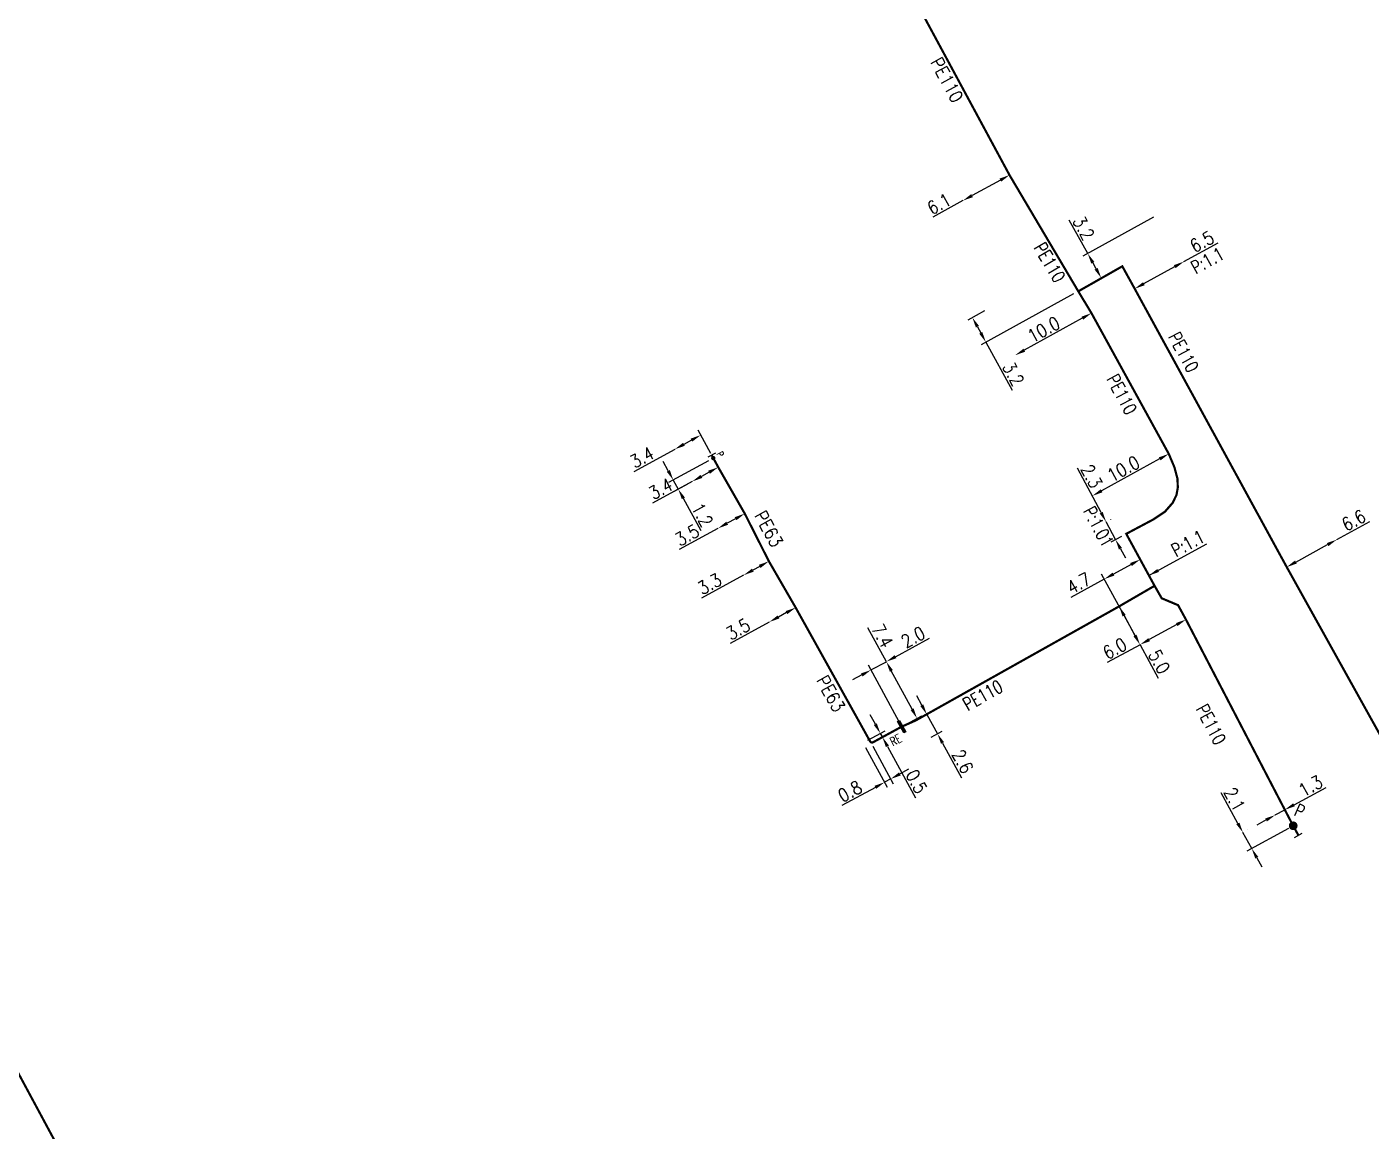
# Model space of a CAD drawing. Header units: millimetres. Extents: x 150998 to 151977, y 126997 to 128005.
# Drawn here: x 151129.1 to 151283.3, y 127256.8 to 127383.4 of the extents above; entities that cross this region are included whole.
import ezdxf
from ezdxf.enums import TextEntityAlignment as Align

# ---------------------------------------------------------------- set-up
doc = ezdxf.new("R2010")
doc.units = ezdxf.units.MM
doc.header["$PDMODE"] = 34
doc.linetypes.add('L_100_AP', pattern=[14, 10, -1.5, 1, -1.5])
doc.linetypes.add('L_100_PE', pattern=[14, 10, -1.5, 1, -1.5])
doc.layers.get('0').update_dxf_attribs({"linetype": 'CONTINUOUS'})
doc.layers.get('DEFPOINTS').update_dxf_attribs({"linetype": 'CONTINUOUS'})
for name, color, linetype in [('L_140', 3, 'CONTINUOUS'), ('L_300', 7, 'CONTINUOUS'), ('L_340', 7, 'CONTINUOUS')]:
    doc.layers.add(name, color=color, linetype=linetype)
doc.styles.add('G_ROMANS', font='ROMANS.SHX', dxfattribs={"width": 0.75})
doc.styles.get("Standard").update_dxf_attribs({"font": 'romans.shx', "width": 0.85})
doc.dimstyles.get("Standard").update_dxf_attribs({"dimtxt": 1.5, "dimasz": 1.2, "dimexe": 0.625, "dimexo": 0.625, "dimgap": 0.25, "dimtad": 1, "dimdec": 1, "dimzin": 0, "dimdsep": 46, "dimtxsty": 'Standard', "dimcen": -0.5, "dimadec": 0, "dimazin": 0, "dimtfac": 1, "dimtdec": 1, "dimtmove": 0, "dimatfit": 3, "dimfxl": 0, "dimtolj": 1, "dimtzin": 0, "dimarcsym": 0})

# ---------------------------------------------------------------- blocks, each defined once
blk = doc.blocks.new('*D582')
at = {"layer": 'DEFPOINTS', "color": 0, "linetype": 'Continuous', "transparency": 16777216}
for p in [(151241.84, 127366.4), (151236.49, 127363.47), (151236.49, 127363.47)]:
    blk.add_point(p, dxfattribs=at)
at = {"layer": 'L_140', "color": 0, "linetype": 'Continuous', "lineweight": -2, "transparency": 16777216}
for p, q in [((151240.79, 127365.82), (151237.55, 127364.05)), ((151236.49, 127363.47), (151233.03, 127361.58))]:
    blk.add_line(p, q, dxfattribs=at)
at = {"layer": 'L_140', "color": 0, "linetype": 'Continuous', "transparency": 16777216}
for points in [[(151240.7, 127366), (151240.89, 127365.65), (151241.84, 127366.4)], [(151237.45, 127364.22), (151237.64, 127363.87), (151236.49, 127363.47)]]:
    blk.add_solid(points, dxfattribs=at)
at = {"layer": 'L_140', "color": 0, "linetype": 'Continuous', "transparency": 16777216, "insert": (151233.76, 127363.11), "char_height": 1.5, "attachment_point": 5, "rotation": 28.6768}
blk.add_mtext('\\A1;6.1', dxfattribs=at)
blk = doc.blocks.new('*D583')
at = {"layer": 'DEFPOINTS', "color": 0, "linetype": 'Continuous', "transparency": 16777216}
for p in [(151249.73, 127353.07), (151239.52, 127351.12), (151237.58, 127350.05)]:
    blk.add_point(p, dxfattribs=at)
at = {"layer": 'L_140', "color": 0, "linetype": 'Continuous', "lineweight": -2, "transparency": 16777216}
for p, q in [((151249.18, 127352.77), (151238.58, 127346.95)), ((151238.97, 127350.82), (151237.04, 127349.75)), ((151238.16, 127349), (151238.55, 127348.3)), ((151239.12, 127347.25), (151242.16, 127341.72))]:
    blk.add_line(p, q, dxfattribs=at)
at = {"layer": 'L_140', "color": 0, "linetype": 'Continuous', "transparency": 16777216}
for points in [[(151238.34, 127349.1), (151237.99, 127348.91), (151237.58, 127350.05)], [(151238.72, 127348.4), (151238.37, 127348.21), (151239.12, 127347.25)]]:
    blk.add_solid(points, dxfattribs=at)
at = {"layer": 'L_140', "color": 0, "linetype": 'Continuous', "transparency": 16777216, "insert": (151242.27, 127343.6), "char_height": 1.5, "attachment_point": 5, "rotation": 298.7801}
blk.add_mtext('\\A1;3.2', dxfattribs=at)
blk = doc.blocks.new('*D584')
at = {"layer": 'DEFPOINTS', "color": 0, "linetype": 'Continuous', "transparency": 16777216}
for p in [(151251.24, 127350.57), (151242.48, 127345.74), (151242.48, 127345.74)]:
    blk.add_point(p, dxfattribs=at)
at = {"layer": 'L_140', "color": 0, "linetype": 'Continuous', "lineweight": -2, "transparency": 16777216}
blk.add_line((151250.19, 127349.99), (151243.53, 127346.32), dxfattribs=at)
at = {"layer": 'L_140', "color": 0, "linetype": 'Continuous', "transparency": 16777216}
for points in [[(151250.09, 127350.16), (151250.29, 127349.81), (151251.24, 127350.57)], [(151243.44, 127346.49), (151243.63, 127346.14), (151242.48, 127345.74)]]:
    blk.add_solid(points, dxfattribs=at)
at = {"layer": 'L_140', "color": 0, "linetype": 'Continuous', "transparency": 16777216, "insert": (151245.77, 127348.69), "char_height": 1.5, "attachment_point": 5, "rotation": 28.8785}
blk.add_mtext('\\A1;10.0', dxfattribs=at)
blk = doc.blocks.new('*D585')
at = {"layer": 'DEFPOINTS', "color": 0, "linetype": 'Continuous', "transparency": 16777216}
for p in [(151260.11, 127334.43), (151251.35, 127329.62), (151251.35, 127329.62)]:
    blk.add_point(p, dxfattribs=at)
at = {"layer": 'L_140', "color": 0, "linetype": 'Continuous', "lineweight": -2, "transparency": 16777216}
for p, q in [((151259.06, 127333.86), (151252.4, 127330.2)), ((151260.42, 127333.89), (151260.42, 127333.89))]:
    blk.add_line(p, q, dxfattribs=at)
at = {"layer": 'L_140', "color": 0, "linetype": 'Continuous', "transparency": 16777216}
for points in [[(151258.97, 127334.03), (151259.16, 127333.68), (151260.11, 127334.43)], [(151252.31, 127330.37), (151252.5, 127330.02), (151251.35, 127329.62)]]:
    blk.add_solid(points, dxfattribs=at)
at = {"layer": 'L_140', "color": 0, "linetype": 'Continuous', "transparency": 16777216, "insert": (151254.91, 127332.71), "char_height": 1.5, "attachment_point": 5, "rotation": 28.7801}
blk.add_mtext('\\A1;10.0', dxfattribs=at)
blk = doc.blocks.new('*D586')
at = {"layer": 'DEFPOINTS', "color": 0, "linetype": 'Continuous', "transparency": 16777216}
for p in [(151252.91, 127326.63), (151252.92, 127326.63), (151255.23, 127325.26)]:
    blk.add_point(p, dxfattribs=at)
at = {"layer": 'L_140', "color": 0, "linetype": 'Continuous', "lineweight": -2, "transparency": 16777216}
for p, q in [((151252.36, 127327.69), (151249.63, 127332.79)), ((151254, 127324.6), (151252.92, 127326.63)), ((151253.46, 127326.92), (151253.47, 127326.93)), ((151254.68, 127324.96), (151253.45, 127324.31)), ((151254.57, 127323.54), (151255.14, 127322.49))]:
    blk.add_line(p, q, dxfattribs=at)
at = {"layer": 'L_140', "color": 0, "linetype": 'Continuous', "transparency": 16777216}
for points in [[(151252.53, 127327.78), (151252.18, 127327.6), (151252.92, 127326.63)], [(151254.75, 127323.64), (151254.39, 127323.45), (151254, 127324.6)]]:
    blk.add_solid(points, dxfattribs=at)
at = {"layer": 'L_140', "color": 0, "linetype": 'Continuous', "transparency": 16777216, "insert": (151251.26, 127331.86), "char_height": 1.5, "attachment_point": 5, "rotation": 298.1179}
blk.add_mtext('\\A1;2.3', dxfattribs=at)
blk = doc.blocks.new('*D587')
at = {"layer": 'DEFPOINTS', "color": 0, "linetype": 'Continuous', "transparency": 16777216}
for p in [(151258.9, 127361.86), (151250.81, 127357.41), (151254.78, 127355.94)]:
    blk.add_point(p, dxfattribs=at)
at = {"layer": 'L_140', "color": 0, "linetype": 'Continuous', "lineweight": -2, "transparency": 16777216}
for p, q in [((151258.35, 127361.56), (151250.27, 127357.11)), ((151250.81, 127357.41), (151248.7, 127361.24)), ((151251.78, 127355.66), (151251.39, 127356.36)), ((151254.24, 127355.64), (151251.81, 127354.3))]:
    blk.add_line(p, q, dxfattribs=at)
at = {"layer": 'L_140', "color": 0, "linetype": 'Continuous', "transparency": 16777216}
for points in [[(151251.57, 127356.45), (151251.22, 127356.26), (151250.81, 127357.41)], [(151251.95, 127355.75), (151251.6, 127355.56), (151252.36, 127354.6)]]:
    blk.add_solid(points, dxfattribs=at)
at = {"layer": 'L_140', "color": 0, "linetype": 'Continuous', "transparency": 16777216, "insert": (151250.34, 127360.33), "char_height": 1.5, "attachment_point": 5, "rotation": 298.8471}
blk.add_mtext('\\A1;3.2', dxfattribs=at)
blk = doc.blocks.new('*D588')
at = {"layer": 'DEFPOINTS', "color": 0, "linetype": 'Continuous', "transparency": 16777216}
for p in [(151261.85, 127356.48), (151261.85, 127356.48), (151256.2, 127353.37)]:
    blk.add_point(p, dxfattribs=at)
at = {"layer": 'L_140', "color": 0, "linetype": 'Continuous', "lineweight": -2, "transparency": 16777216}
for p, q in [((151261.85, 127356.48), (151265.76, 127358.63)), ((151257.25, 127353.95), (151260.8, 127355.9))]:
    blk.add_line(p, q, dxfattribs=at)
at = {"layer": 'L_140', "color": 0, "linetype": 'Continuous', "transparency": 16777216}
for points in [[(151260.7, 127356.08), (151260.9, 127355.73), (151261.85, 127356.48)], [(151257.16, 127354.12), (151257.35, 127353.77), (151256.2, 127353.37)]]:
    blk.add_solid(points, dxfattribs=at)
at = {"layer": 'L_140', "color": 0, "linetype": 'Continuous', "transparency": 16777216, "insert": (151263.91, 127358.76), "char_height": 1.5, "attachment_point": 5, "rotation": 28.8471}
blk.add_mtext('\\A1;6.5', dxfattribs=at)
blk = doc.blocks.new('*D589')
at = {"layer": 'DEFPOINTS', "color": 0, "linetype": 'Continuous', "transparency": 16777216}
for p in [(151279.38, 127324.6), (151279.38, 127324.6), (151273.64, 127321.45)]:
    blk.add_point(p, dxfattribs=at)
at = {"layer": 'L_140', "color": 0, "linetype": 'Continuous', "lineweight": -2, "transparency": 16777216}
for p, q in [((151279.38, 127324.6), (151283.16, 127326.68)), ((151274.69, 127322.03), (151278.33, 127324.03))]:
    blk.add_line(p, q, dxfattribs=at)
at = {"layer": 'L_140', "color": 0, "linetype": 'Continuous', "transparency": 16777216}
for points in [[(151278.24, 127324.2), (151278.43, 127323.85), (151279.38, 127324.6)], [(151274.6, 127322.21), (151274.79, 127321.85), (151273.64, 127321.45)]]:
    blk.add_solid(points, dxfattribs=at)
at = {"layer": 'L_140', "color": 0, "linetype": 'Continuous', "transparency": 16777216, "insert": (151281.32, 127326.81), "char_height": 1.5, "attachment_point": 5, "rotation": 28.7468}
blk.add_mtext('\\A1;6.6', dxfattribs=at)
blk = doc.blocks.new('*D592')
at = {"layer": 'DEFPOINTS', "color": 0, "linetype": 'Continuous', "transparency": 16777216}
for p in [(151273.42, 127293.62), (151272.33, 127293.02), (151272.33, 127293.02)]:
    blk.add_point(p, dxfattribs=at)
at = {"layer": 'L_140', "color": 0, "linetype": 'Continuous', "lineweight": -2, "transparency": 16777216}
for p, q in [((151274.48, 127294.19), (151278.16, 127296.19)), ((151272.33, 127293.02), (151273.42, 127293.62)), ((151271.27, 127292.45), (151270.22, 127291.87))]:
    blk.add_line(p, q, dxfattribs=at)
at = {"layer": 'L_140', "color": 0, "linetype": 'Continuous', "transparency": 16777216}
for points in [[(151274.38, 127294.36), (151274.57, 127294.01), (151273.42, 127293.62)], [(151271.18, 127292.62), (151271.37, 127292.27), (151272.33, 127293.02)]]:
    blk.add_solid(points, dxfattribs=at)
at = {"layer": 'L_140', "color": 0, "linetype": 'Continuous', "transparency": 16777216, "insert": (151276.37, 127296.35), "char_height": 1.5, "attachment_point": 5, "rotation": 28.5341}
blk.add_mtext('\\A1;1.3', dxfattribs=at)
blk = doc.blocks.new('*D593')
at = {"layer": 'DEFPOINTS', "color": 0, "linetype": 'Continuous', "transparency": 16777216}
for p in [(151254.41, 127316.94), (151256.81, 127312.55), (151256.81, 127312.55)]:
    blk.add_point(p, dxfattribs=at)
at = {"layer": 'L_140', "color": 0, "linetype": 'Continuous', "lineweight": -2, "transparency": 16777216}
for p, q in [((151254.96, 127317.24), (151254.96, 127317.24)), ((151254.99, 127315.89), (151256.23, 127313.61)), ((151256.81, 127312.55), (151258.9, 127308.72)), ((151257.36, 127312.85), (151257.36, 127312.85))]:
    blk.add_line(p, q, dxfattribs=at)
at = {"layer": 'L_140', "color": 0, "linetype": 'Continuous', "transparency": 16777216}
for points in [[(151255.16, 127315.98), (151254.81, 127315.79), (151254.41, 127316.94)], [(151256.41, 127313.7), (151256.06, 127313.51), (151256.81, 127312.55)]]:
    blk.add_solid(points, dxfattribs=at)
at = {"layer": 'L_140', "color": 0, "linetype": 'Continuous', "transparency": 16777216, "insert": (151259.02, 127310.59), "char_height": 1.5, "attachment_point": 5, "rotation": 298.6232}
blk.add_mtext('\\A1;5.0', dxfattribs=at)
blk = doc.blocks.new('*D594')
at = {"layer": 'DEFPOINTS', "color": 0, "linetype": 'Continuous', "transparency": 16777216}
for p in [(151262.08, 127315.43), (151256.81, 127312.55), (151256.81, 127312.55)]:
    blk.add_point(p, dxfattribs=at)
at = {"layer": 'L_140', "color": 0, "linetype": 'Continuous', "lineweight": -2, "transparency": 16777216}
for p, q in [((151261.02, 127314.85), (151257.86, 127313.13)), ((151262.38, 127314.88), (151262.38, 127314.88)), ((151256.81, 127312.55), (151253.03, 127310.49)), ((151257.11, 127312), (151257.11, 127312))]:
    blk.add_line(p, q, dxfattribs=at)
at = {"layer": 'L_140', "color": 0, "linetype": 'Continuous', "transparency": 16777216}
for points in [[(151260.93, 127315.03), (151261.12, 127314.68), (151262.08, 127315.43)], [(151257.77, 127313.3), (151257.96, 127312.95), (151256.81, 127312.55)]]:
    blk.add_solid(points, dxfattribs=at)
at = {"layer": 'L_140', "color": 0, "linetype": 'Continuous', "transparency": 16777216, "insert": (151253.91, 127312.11), "char_height": 1.5, "attachment_point": 5, "rotation": 28.6232}
blk.add_mtext('\\A1;6.0', dxfattribs=at)
blk = doc.blocks.new('*D595')
at = {"layer": 'DEFPOINTS', "color": 0, "linetype": 'Continuous', "transparency": 16777216}
for p in [(151252.71, 127320.07), (151258.48, 127319.3), (151256.81, 127312.55)]:
    blk.add_point(p, dxfattribs=at)
at = {"layer": 'L_140', "color": 0, "linetype": 'Continuous', "lineweight": -2, "transparency": 16777216}
for p, q in [((151258.18, 127319.85), (151256.53, 127322.87)), ((151255.78, 127321.74), (151253.76, 127320.64)), ((151252.71, 127320.07), (151248.87, 127317.97)), ((151256.51, 127313.1), (151252.41, 127320.62))]:
    blk.add_line(p, q, dxfattribs=at)
at = {"layer": 'L_140', "color": 0, "linetype": 'Continuous', "transparency": 16777216}
for points in [[(151255.68, 127321.92), (151255.88, 127321.57), (151256.83, 127322.32)], [(151253.67, 127320.82), (151253.86, 127320.47), (151252.71, 127320.07)]]:
    blk.add_solid(points, dxfattribs=at)
at = {"layer": 'L_140', "color": 0, "linetype": 'Continuous', "transparency": 16777216, "insert": (151249.78, 127319.61), "char_height": 1.5, "attachment_point": 5, "rotation": 28.6232}
blk.add_mtext('\\A1;4.7', dxfattribs=at)
blk = doc.blocks.new('*D596')
at = {"layer": 'DEFPOINTS', "color": 0, "linetype": 'Continuous', "transparency": 16777216}
for p in [(151231.08, 127303.86), (151232.31, 127301.63), (151233.58, 127302.33)]:
    blk.add_point(p, dxfattribs=at)
at = {"layer": 'L_140', "color": 0, "linetype": 'Continuous', "lineweight": -2, "transparency": 16777216}
for p, q in [((151231.78, 127305.61), (151231.2, 127306.67)), ((151231.63, 127304.16), (151232.9, 127304.86)), ((151232.35, 127304.56), (151233.58, 127302.33)), ((151232.86, 127301.93), (151234.13, 127302.63)), ((151234.16, 127301.27), (151236.35, 127297.28))]:
    blk.add_line(p, q, dxfattribs=at)
at = {"layer": 'L_140', "color": 0, "linetype": 'Continuous', "transparency": 16777216}
for points in [[(151231.95, 127305.71), (151231.6, 127305.52), (151232.35, 127304.56)], [(151234.33, 127301.37), (151233.98, 127301.18), (151233.58, 127302.33)]]:
    blk.add_solid(points, dxfattribs=at)
at = {"layer": 'L_140', "color": 0, "linetype": 'Continuous', "transparency": 16777216, "insert": (151236.46, 127299.16), "char_height": 1.5, "attachment_point": 5, "rotation": 298.7515}
blk.add_mtext('\\A1;2.6', dxfattribs=at)
blk = doc.blocks.new('L_300_12')
at = {"color": 0, "linetype": 'Continuous', "const_width": 0.497, "flags": 128}
blk.add_lwpolyline([(-0.25, 0, 1), (0.25, 0, 1)], format="xyb", close=True, dxfattribs=at)
at = {"color": 0, "linetype": 'Continuous', "style": 'G_ROMANS', "width": 0.75}
blk.add_text('P', height=1.5, dxfattribs=at).set_placement((0, 1.85), align=Align.MIDDLE)
at = {"color": 0, "linetype": 'Continuous', "style": 'G_ROMANS', "width": 0.75, "flags": 3}
for tag, p in [('DEF_LEG', (0, -5)), ('DEF_COUP', (0, -7.5)), ('DEF_TYPE', (0, -10))]:
    blk.add_attdef(tag, text='', height=1.2, dxfattribs=at).set_placement(p, align=Align.MIDDLE)
blk = doc.blocks.new('L_340_07')
at = {"color": 0, "linetype": 'Continuous', "const_width": 0.25, "flags": 128}
blk.add_lwpolyline([(0, 0), (1.25, 0)], dxfattribs=at)
at = {"color": 0, "linetype": 'Continuous', "flags": 128}
blk.add_lwpolyline([(1.25, -0.5), (1.25, 0.5)], dxfattribs=at)
at = {"color": 0, "linetype": 'Continuous', "style": 'G_ROMANS', "width": 0.75, "flags": 3}
for tag, p in [('DEF_LEG', (0.72, -3.47)), ('DEF_COUP', (0.72, -5.97)), ('DEF_TYPE', (0.72, -8.47))]:
    blk.add_attdef(tag, text='', height=1.2, dxfattribs=at).set_placement(p, align=Align.MIDDLE)
blk = doc.blocks.new('*D597')
at = {"layer": 'DEFPOINTS', "color": 0, "linetype": 'Continuous', "transparency": 16777216}
for p in [(151227.71, 127310.6), (151227.71, 127310.6), (151229.47, 127303.15)]:
    blk.add_point(p, dxfattribs=at)
at = {"layer": 'L_340', "color": 0, "linetype": 'Continuous', "lineweight": -2, "transparency": 16777216}
for p, q in [((151228.76, 127311.17), (151232.67, 127313.29)), ((151225.95, 127309.65), (151227.71, 127310.6)), ((151224.89, 127309.08), (151223.84, 127308.51)), ((151229.18, 127303.7), (151225.65, 127310.2))]:
    blk.add_line(p, q, dxfattribs=at)
at = {"layer": 'L_340', "color": 0, "linetype": 'Continuous', "transparency": 16777216}
for points in [[(151228.67, 127311.35), (151228.86, 127311), (151227.71, 127310.6)], [(151224.8, 127309.25), (151224.99, 127308.9), (151225.95, 127309.65)]]:
    blk.add_solid(points, dxfattribs=at)
at = {"layer": 'L_340', "color": 0, "linetype": 'Continuous', "transparency": 16777216, "insert": (151230.79, 127313.41), "char_height": 1.5, "attachment_point": 5, "rotation": 28.4509}
blk.add_mtext('\\A1;2.0', dxfattribs=at)
blk = doc.blocks.new('*D598')
at = {"layer": 'DEFPOINTS', "color": 0, "linetype": 'Continuous', "transparency": 16777216}
for p in [(151268.62, 127291.01), (151268.62, 127291.01), (151274.38, 127291.78)]:
    blk.add_point(p, dxfattribs=at)
at = {"layer": 'L_340', "color": 0, "linetype": 'Continuous', "lineweight": -2, "transparency": 16777216}
for p, q in [((151268.04, 127292.06), (151266.11, 127295.57)), ((151269.63, 127289.17), (151268.62, 127291.01)), ((151273.83, 127291.48), (151269.08, 127288.87)), ((151269.16, 127291.31), (151269.16, 127291.31)), ((151270.21, 127288.12), (151270.78, 127287.07))]:
    blk.add_line(p, q, dxfattribs=at)
at = {"layer": 'L_340', "color": 0, "linetype": 'Continuous', "transparency": 16777216}
for points in [[(151268.21, 127292.15), (151267.86, 127291.96), (151268.62, 127291.01)], [(151270.38, 127288.21), (151270.03, 127288.02), (151269.63, 127289.17)]]:
    blk.add_solid(points, dxfattribs=at)
at = {"layer": 'L_340', "color": 0, "linetype": 'Continuous', "transparency": 16777216, "insert": (151267.66, 127294.82), "char_height": 1.5, "attachment_point": 5, "rotation": 298.8165}
blk.add_mtext('\\A1;2.1', dxfattribs=at)
blk = doc.blocks.new('*D977')
at = {"layer": 'DEFPOINTS', "color": 0, "linetype": 'Continuous', "transparency": 16777216}
for p in [(151227.71, 127310.6), (151227.71, 127310.6), (151229.47, 127303.15)]:
    blk.add_point(p, dxfattribs=at)
at = {"layer": 'L_340', "color": 0, "linetype": 'Continuous', "lineweight": -2, "transparency": 16777216}
for p, q in [((151227.71, 127310.6), (151225.6, 127314.5)), ((151230.66, 127305.16), (151228.28, 127309.55)), ((151230.02, 127303.44), (151231.78, 127304.4))]:
    blk.add_line(p, q, dxfattribs=at)
at = {"layer": 'L_340', "color": 0, "linetype": 'Continuous', "transparency": 16777216}
for points in [[(151228.46, 127309.64), (151228.11, 127309.45), (151227.71, 127310.6)], [(151230.84, 127305.25), (151230.49, 127305.06), (151231.23, 127304.1)]]:
    blk.add_solid(points, dxfattribs=at)
at = {"layer": 'L_340', "color": 0, "linetype": 'Continuous', "transparency": 16777216, "insert": (151227.25, 127313.56), "char_height": 1.5, "attachment_point": 5, "rotation": 298.4509}
blk.add_mtext('\\A1;7.4', dxfattribs=at)
blk = doc.blocks.new('*D978')
at = {"layer": 'DEFPOINTS', "color": 0, "linetype": 'Continuous', "transparency": 16777216}
for p in [(151207.86, 127333.95), (151205.45, 127331.27), (151203.84, 127330.39)]:
    blk.add_point(p, dxfattribs=at)
at = {"layer": 'L_300', "color": 0, "linetype": 'Continuous', "lineweight": -2, "transparency": 16777216}
for p, q in [((151207.31, 127333.65), (151202.72, 127331.13)), ((151202.7, 127332.49), (151202.12, 127333.54)), ((151203.27, 127331.43), (151203.84, 127330.39)), ((151204.9, 127330.97), (151203.3, 127330.09)), ((151204.42, 127329.34), (151206.43, 127325.66))]:
    blk.add_line(p, q, dxfattribs=at)
at = {"layer": 'L_300', "color": 0, "linetype": 'Continuous', "transparency": 16777216}
for points in [[(151202.87, 127332.58), (151202.52, 127332.39), (151203.27, 127331.43)], [(151204.6, 127329.43), (151204.25, 127329.24), (151203.84, 127330.39)]]:
    blk.add_solid(points, dxfattribs=at)
at = {"layer": 'L_300', "color": 0, "linetype": 'Continuous', "transparency": 16777216, "insert": (151206.59, 127327.45), "char_height": 1.5, "attachment_point": 5, "rotation": 298.7118}
blk.add_mtext('\\A1;1.2', dxfattribs=at)
blk = doc.blocks.new('*D979')
at = {"layer": 'DEFPOINTS', "color": 0, "linetype": 'Continuous', "transparency": 16777216}
for p in [(151203.43, 127334.95), (151203.43, 127334.95), (151207.86, 127333.95)]:
    blk.add_point(p, dxfattribs=at)
at = {"layer": 'L_300', "color": 0, "linetype": 'Continuous', "lineweight": -2, "transparency": 16777216}
for p, q in [((151207.56, 127334.49), (151206.11, 127337.13)), ((151205.36, 127336), (151204.48, 127335.52)), ((151203.43, 127334.95), (151198.75, 127332.37))]:
    blk.add_line(p, q, dxfattribs=at)
at = {"layer": 'L_300', "color": 0, "linetype": 'Continuous', "transparency": 16777216}
for points in [[(151204.39, 127335.7), (151204.58, 127335.35), (151203.43, 127334.95)], [(151205.26, 127336.18), (151205.45, 127335.83), (151206.41, 127336.58)]]:
    blk.add_solid(points, dxfattribs=at)
at = {"layer": 'L_300', "color": 0, "linetype": 'Continuous', "transparency": 16777216, "insert": (151199.68, 127334.03), "char_height": 1.5, "attachment_point": 5, "rotation": 28.7604}
blk.add_mtext('\\A1;3.4', dxfattribs=at)
blk = doc.blocks.new('*D980')
at = {"layer": 'DEFPOINTS', "color": 0, "linetype": 'Continuous', "transparency": 16777216}
for p in [(151208.43, 127332.9), (151205.45, 127331.27), (151205.45, 127331.27)]:
    blk.add_point(p, dxfattribs=at)
at = {"layer": 'L_140', "color": 0, "linetype": 'Continuous', "lineweight": -2, "transparency": 16777216}
for p, q in [((151207.38, 127332.32), (151206.5, 127331.84)), ((151205.45, 127331.27), (151200.88, 127328.77))]:
    blk.add_line(p, q, dxfattribs=at)
at = {"layer": 'L_140', "color": 0, "linetype": 'Continuous', "transparency": 16777216}
for points in [[(151207.28, 127332.5), (151207.47, 127332.15), (151208.43, 127332.9)], [(151206.4, 127332.02), (151206.6, 127331.67), (151205.45, 127331.27)]]:
    blk.add_solid(points, dxfattribs=at)
at = {"layer": 'L_140', "color": 0, "linetype": 'Continuous', "transparency": 16777216, "insert": (151201.82, 127330.42), "char_height": 1.5, "attachment_point": 5, "rotation": 28.7118}
blk.add_mtext('\\A1;3.4', dxfattribs=at)
blk = doc.blocks.new('*D981')
at = {"layer": 'DEFPOINTS', "color": 0, "linetype": 'Continuous', "transparency": 16777216}
for p in [(151211.47, 127327.58), (151208.4, 127325.89), (151208.4, 127325.89)]:
    blk.add_point(p, dxfattribs=at)
at = {"layer": 'L_140', "color": 0, "linetype": 'Continuous', "lineweight": -2, "transparency": 16777216}
for p, q in [((151210.42, 127327), (151209.45, 127326.47)), ((151208.4, 127325.89), (151203.95, 127323.46))]:
    blk.add_line(p, q, dxfattribs=at)
at = {"layer": 'L_140', "color": 0, "linetype": 'Continuous', "transparency": 16777216}
for points in [[(151210.32, 127327.17), (151210.51, 127326.82), (151211.47, 127327.58)], [(151209.35, 127326.65), (151209.55, 127326.3), (151208.4, 127325.89)]]:
    blk.add_solid(points, dxfattribs=at)
at = {"layer": 'L_140', "color": 0, "linetype": 'Continuous', "transparency": 16777216, "insert": (151204.86, 127325.1), "char_height": 1.5, "attachment_point": 5, "rotation": 28.7118}
blk.add_mtext('\\A1;3.5', dxfattribs=at)
blk = doc.blocks.new('*D982')
at = {"layer": 'DEFPOINTS', "color": 0, "linetype": 'Continuous', "transparency": 16777216}
for p in [(151214.24, 127322.11), (151211.34, 127320.52), (151211.34, 127320.52)]:
    blk.add_point(p, dxfattribs=at)
at = {"layer": 'L_140', "color": 0, "linetype": 'Continuous', "lineweight": -2, "transparency": 16777216}
for p, q in [((151213.18, 127321.53), (151212.39, 127321.1)), ((151211.34, 127320.52), (151206.52, 127317.88))]:
    blk.add_line(p, q, dxfattribs=at)
at = {"layer": 'L_140', "color": 0, "linetype": 'Continuous', "transparency": 16777216}
for points in [[(151213.09, 127321.71), (151213.28, 127321.35), (151214.24, 127322.11)], [(151212.3, 127321.27), (151212.49, 127320.92), (151211.34, 127320.52)]]:
    blk.add_solid(points, dxfattribs=at)
at = {"layer": 'L_140', "color": 0, "linetype": 'Continuous', "transparency": 16777216, "insert": (151207.43, 127319.52), "char_height": 1.5, "attachment_point": 5, "rotation": 28.7137}
blk.add_mtext('\\A1;3.3', dxfattribs=at)
blk = doc.blocks.new('*D983')
at = {"layer": 'DEFPOINTS', "color": 0, "linetype": 'Continuous', "transparency": 16777216}
for p in [(151217.31, 127316.8), (151214.28, 127315.15), (151214.28, 127315.15)]:
    blk.add_point(p, dxfattribs=at)
at = {"layer": 'L_140', "color": 0, "linetype": 'Continuous', "lineweight": -2, "transparency": 16777216}
for p, q in [((151214.28, 127315.15), (151209.79, 127312.69)), ((151216.26, 127316.23), (151215.34, 127315.72))]:
    blk.add_line(p, q, dxfattribs=at)
at = {"layer": 'L_140', "color": 0, "linetype": 'Continuous', "transparency": 16777216}
for points in [[(151216.16, 127316.4), (151216.35, 127316.05), (151217.31, 127316.8)], [(151215.24, 127315.9), (151215.43, 127315.55), (151214.28, 127315.15)]]:
    blk.add_solid(points, dxfattribs=at)
at = {"layer": 'L_140', "color": 0, "linetype": 'Continuous', "transparency": 16777216, "insert": (151210.7, 127314.32), "char_height": 1.5, "attachment_point": 5, "rotation": 28.7118}
blk.add_mtext('\\A1;3.5', dxfattribs=at)
blk = doc.blocks.new('*D984')
at = {"layer": 'DEFPOINTS', "color": 0, "linetype": 'Continuous', "transparency": 16777216}
for p in [(151225.03, 127301.3), (151225.85, 127301.46), (151227.5, 127296.77)]:
    blk.add_point(p, dxfattribs=at)
at = {"layer": 'L_140', "color": 0, "linetype": 'Continuous', "lineweight": -2, "transparency": 16777216}
for p, q in [((151225.33, 127300.75), (151227.8, 127296.22)), ((151226.15, 127300.91), (151228.51, 127296.6)), ((151229.26, 127297.73), (151230.31, 127298.3)), ((151228.21, 127297.15), (151227.5, 127296.77)), ((151226.45, 127296.19), (151222.62, 127294.1))]:
    blk.add_line(p, q, dxfattribs=at)
at = {"layer": 'L_140', "color": 0, "linetype": 'Continuous', "transparency": 16777216}
for points in [[(151226.36, 127296.37), (151226.55, 127296.02), (151227.5, 127296.77)], [(151229.16, 127297.9), (151229.36, 127297.55), (151228.21, 127297.15)]]:
    blk.add_solid(points, dxfattribs=at)
at = {"layer": 'L_140', "color": 0, "linetype": 'Continuous', "transparency": 16777216, "insert": (151223.53, 127295.73), "char_height": 1.5, "attachment_point": 5, "rotation": 28.642}
blk.add_mtext('\\A1;0.8', dxfattribs=at)
blk = doc.blocks.new('*D985')
at = {"layer": 'DEFPOINTS', "color": 0, "linetype": 'Continuous', "transparency": 16777216}
for p in [(151225.03, 127301.3), (151226.19, 127301.36), (151227.26, 127301.95)]:
    blk.add_point(p, dxfattribs=at)
at = {"layer": 'L_140', "color": 0, "linetype": 'Continuous', "lineweight": -2, "transparency": 16777216}
for p, q in [((151226.45, 127303.44), (151225.87, 127304.49)), ((151225.58, 127301.6), (151227.57, 127302.68)), ((151226.74, 127301.66), (151227.81, 127302.25)), ((151227.02, 127302.38), (151227.26, 127301.95)), ((151227.83, 127300.89), (151231.07, 127294.97))]:
    blk.add_line(p, q, dxfattribs=at)
at = {"layer": 'L_140', "color": 0, "linetype": 'Continuous', "transparency": 16777216}
for points in [[(151226.62, 127303.53), (151226.27, 127303.34), (151227.02, 127302.38)], [(151228.01, 127300.99), (151227.66, 127300.8), (151227.26, 127301.95)]]:
    blk.add_solid(points, dxfattribs=at)
at = {"layer": 'L_140', "color": 0, "linetype": 'Continuous', "transparency": 16777216, "insert": (151231.18, 127296.84), "char_height": 1.5, "attachment_point": 5, "rotation": 298.642}
blk.add_mtext('\\A1;0.5', dxfattribs=at)
blk = doc.blocks.new('L_340_21')
at = {"linetype": 'Continuous'}
blk.add_hatch(color=0, dxfattribs=at).paths.add_polyline_path([(0.125, 0.75), (-0.125, 0.75), (-0.125, -0.75), (0.125, -0.75)])
at = {"color": 0, "linetype": 'Continuous'}
blk.add_lwpolyline([(-0.125, 0.75), (0.125, 0.75), (0.125, -0.75), (-0.125, -0.75)], close=True, dxfattribs=at)
at = {"color": 0, "linetype": 'Continuous', "width": 0.75}
for tag, height, flags, p in [('RE', 1.5, 8, (0, 3)), ('DEF_LEG', 1.2, 3, (0, -5)), ('DEF_COUP', 1.2, 3, (0, -7.5)), ('DEF_TYPE', 1.2, 3, (0, -10))]:
    blk.add_attdef(tag, text='', height=height, dxfattribs=dict(at, flags=flags)).set_placement(p, align=Align.MIDDLE)

msp = doc.modelspace()

# ---------------------------------------------------------------- linework, layer by layer
at = {"layer": 'L_140', "linetype": 'L_100_AP', "flags": 128}
msp.add_lwpolyline([(151000, 127502.39, 0.25, 0.25, 0), (151001.58, 127499.38, 0.25, 0.25, 0), (151008.96, 127485.73, 0.25, 0.25, 0), (151023.99, 127457.64, 0.25, 0.25, 0), (151036.43, 127434.37, 0.25, 0.25, 0), (151039.86, 127427.93, 0.25, 0.25, 0), (151049.31, 127410.19, 0.25, 0.25, 0), (151055.28, 127400.09, 0.25, 0.25, 0), (151074.53, 127362.59, 0.25, 0.25, 0), (151076.37, 127359.24, 0.25, 0.25, 0), (151080.34, 127352.52, 0.25, 0.25, 0), (151099.94, 127316.01, 0.25, 0.25, 0), (151104.45, 127307.74, 0.25, 0.25, 0), (151105.36, 127306.06, 0.25, 0.25, 0), (151113.89, 127289.92, 0.25, 0.25, 0), (151126.93, 127265.66, 0.25, 0.25, 0), (151126.93, 127265.66, 0.25, 0.25, 0), (151134.83, 127250.99, 0.25, 0.25, 0), (151153.95, 127215.24, 0.25, 0.25, 0), (151220.56, 127090.75, 0.25, 0.25, 0), (151220.56, 127090.75, 0.25, 0.25, 0), (151222.34, 127087.39, 0.25, 0.25, 0), (151221.22, 127083.87, 0.25, 0.25, 0), (151218.39, 127082.43, 0.25, 0.25, 0), (151217.52, 127081.99, 0.25, 0.25, 0), (151212.15, 127079.27, 0.25, 0.25, 0), (151205.66, 127075.83, 0.25, 0.25, 0), (151173.09, 127058.52, 0.25, 0.25, 0), (151164.92, 127054.37, 0.25, 0.25, 0), (151144.45, 127043.98, 0.25, 0.25, 0), (151124.93, 127035.51, 0.25, 0.25, 0), (151109.5, 127029.15, 0.25, 0.25, 0), (151089.33, 127021.09, 0.25, 0.25, 0), (151054.8, 127007.13, 0.25, 0.25, 0), (151050.83, 127005.52, 0, 0, 0)], format="xyseb", dxfattribs=at)
at = {"layer": 'L_140', "linetype": 'L_100_PE', "flags": 128}
msp.add_lwpolyline([(151214.25, 127416.3, 0.25, 0.25, 0), (151215.48, 127414.09, 0.25, 0.25, 0), (151222.99, 127401.16, 0.25, 0.25, 0), (151227.82, 127392.38, 0.25, 0.25, 0), (151241.84, 127366.4, 0.25, 0.25, 0), (151241.84, 127366.4, 0.25, 0.25, 0), (151249.73, 127353.07, 0.25, 0.25, 0), (151251.24, 127350.57, 0.25, 0.25, 0), (151260.11, 127334.43, 0.25, 0.25, 0), (151260.76, 127332.89, 0.25, 0.25, 0), (151261.1, 127331.61, 0.25, 0.25, 0), (151261.15, 127330.58, 0.25, 0.25, 0), (151260.99, 127329.71, 0.25, 0.25, 0), (151260.56, 127328.82, 0.25, 0.25, 0), (151259.67, 127327.8, 0.25, 0.25, 0), (151258.32, 127326.9, 0.25, 0.25, 0), (151255.23, 127325.26, 0.25, 0.25, 0), (151258.48, 127319.3, 0.25, 0.25, 0), (151258.48, 127319.3, 0.25, 0.25, 0), (151259.3, 127317.87, 0.25, 0.25, 0), (151261.18, 127317.08, 0.25, 0.25, 0), (151262.08, 127315.43, 0.25, 0.25, 0), (151273.42, 127293.62, 0.25, 0.25, 0), (151274.38, 127291.78, 0, 0, 0)], format="xyseb", dxfattribs=at)
at = {"layer": 'L_140', "linetype": 'L_100_PE', "const_width": 0.25, "flags": 128}
msp.add_lwpolyline([(151249.73, 127353.07), (151254.78, 127355.94), (151256.2, 127353.37), (151273.64, 127321.45), (151294.21, 127284.48), (151295.78, 127281.62)], dxfattribs=at)
at = {"layer": 'L_140', "linetype": 'L_100_PE'}
msp.add_lwpolyline([(151229.36, 127303.09, 0.25, 0.25, 0), (151226.19, 127301.36, 0.25, 0.25, -0.411862), (151225.85, 127301.46, 0.25, 0.25, 0), (151217.31, 127316.8, 0.25, 0.25, 0), (151214.24, 127322.11, 0.25, 0.25, 0), (151211.47, 127327.58, 0.25, 0.25, 0), (151208.43, 127332.9, 0.25, 0.25, 0), (151207.86, 127333.95, 0, 0, 0)], format="xyseb", dxfattribs=at)
at = {"layer": 'L_140', "linetype": 'L_100_PE', "const_width": 0.25}
msp.add_lwpolyline([(151258.48, 127319.3), (151254.41, 127316.94), (151231.08, 127303.86), (151231.08, 127303.86), (151231.08, 127303.86), (151231.08, 127303.86), (151229.59, 127303.2)], dxfattribs=at)

# ---------------------------------------------------------------- block references
at = {"layer": 'L_300', "xscale": 0.5, "yscale": 0.5, "zscale": 0.5, "rotation": 298.7603985133534}
msp.add_blockref('L_300_12', (151207.86, 127333.95), dxfattribs=at)
at = {"layer": 'L_300', "rotation": 336.2787597964407}
msp.add_blockref('L_300_12', (151274.38, 127291.78), dxfattribs=at)
at = {"layer": 'L_340', "xscale": 0.2999999999999999, "rotation": 118.7603985137777}
msp.add_blockref('L_340_07', (151207.86, 127333.95), dxfattribs=at)
at = {"layer": 'L_340'}
ref = msp.add_blockref('L_340_21', (151229.47, 127303.15), dxfattribs=dict(at, rotation=28.45087622213572))
ref.add_attrib('RE', 'RE', dxfattribs={"layer": '0', "color": 0, "linetype": 'Continuous', "height": 1, "rotation": 28.4509, "width": 0.75, "flags": 8}).set_placement((151228.79, 127301.62), align=Align.MIDDLE)
at = {"layer": 'L_340', "rotation": 298.8206843981481}
msp.add_blockref('L_340_07', (151274.38, 127291.78), dxfattribs=at)

# ---------------------------------------------------------------- texts
at = {"layer": 'L_140', "linetype": 'Continuous', "width": 0.85}
for s, rotation, p in [('PE110', 298.3641, (151234.65, 127377.31)), ('PE63', 299.0646, (151214.22, 127325.81)), ('PE63', 299.0646, (151221.34, 127306.92))]:
    msp.add_text(s, height=1.5, rotation=rotation, dxfattribs=at).set_placement(p, align=Align.MIDDLE)
at = {"layer": 'L_140', "linetype": 'Continuous', "width": 0.75}
for rotation, p in [(300.6046, (151244.57, 127358.07)), (298.6542, (151259.99, 127347.85)), (298.2351, (151252.92, 127343.02)), (29.2734, (151237.03, 127304.91)), (297.4864, (151263.18, 127305.19))]:
    msp.add_text('PE110', height=1.5, rotation=rotation, dxfattribs=at).set_placement(p)
at = {"layer": 'L_140', "linetype": 'Continuous', "char_height": 1.5, "attachment_point": 1}
for s, insert, rotation in [('{\\W0.75;P:1.1}', (151262.47, 127356.32), 28.8471), ('{\\W0.75;P:1.01}', (151251.55, 127328.58), 298.3411), ('{\\W0.75;P:1.1}', (151260.23, 127323.9), 28.6232)]:
    msp.add_mtext(s, dxfattribs=dict(at, insert=insert, rotation=rotation))

# ---------------------------------------------------------------- dimensions: what is measured, and where the dimension line sits
at = {"layer": 'L_140', "linetype": 'Continuous'}
for base, p1, p2, angle, picture, middle in [((151236.49, 127363.47), (151241.84, 127366.4), (151236.49, 127363.47), 28.6768, '*D582', (151234.24, 127362.23)), ((151250.81, 127357.41), (151254.78, 127355.94), (151258.9, 127361.86), 298.8471, '*D587', (151249.47, 127359.85)), ((151261.8506, 127356.4815), (151256.201, 127353.3695), (151261.8506, 127356.4815), 208.8471, '*D588', (151264.397, 127357.8841)), ((151237.58, 127350.05), (151249.73, 127353.07), (151239.52, 127351.12), 298.7801, '*D583', (151241.4, 127343.11)), ((151242.48, 127345.74), (151251.24, 127350.57), (151242.48, 127345.74), 28.8785, '*D584', (151246.25, 127347.82)), ((151251.35, 127329.62), (151260.11, 127334.43), (151251.35, 127329.62), 28.7801, '*D585', (151255.39, 127331.84)), ((151205.45, 127331.27), (151208.43, 127332.9), (151205.45, 127331.27), 28.7118, '*D980', (151202.3, 127329.54)), ((151252.92, 127326.63), (151255.23, 127325.26), (151252.91, 127326.63), 298.1179, '*D586', (151250.38, 127331.39)), ((151208.4, 127325.89), (151211.47, 127327.58), (151208.4, 127325.89), 28.7118, '*D981', (151205.34, 127324.22)), ((151279.38, 127324.6), (151273.64, 127321.45), (151279.38, 127324.6), 208.7468, '*D589', (151281.8, 127325.93)), ((151252.71, 127320.07), (151258.48, 127319.3), (151256.81, 127312.55), 28.6232, '*D595', (151250.26, 127318.73)), ((151211.34, 127320.52), (151214.24, 127322.11), (151211.34, 127320.52), 28.7137, '*D982', (151207.91, 127318.64)), ((151214.28, 127315.15), (151217.31, 127316.8), (151214.28, 127315.15), 28.7118, '*D983', (151211.18, 127313.45)), ((151256.81, 127312.55), (151254.41, 127316.94), (151256.81, 127312.55), 118.6232, '*D593', (151258.14, 127310.11)), ((151256.81, 127312.55), (151262.08, 127315.43), (151256.81, 127312.55), 28.6232, '*D594', (151254.39, 127311.23)), ((151233.58, 127302.33), (151231.08, 127303.86), (151232.31, 127301.63), 118.7515, '*D596', (151235.58, 127298.68)), ((151227.26, 127301.95), (151225.03, 127301.3), (151226.19, 127301.36), 118.642, '*D985', (151230.31, 127296.37)), ((151227.5, 127296.77), (151225.85, 127301.46), (151225.03, 127301.3), 28.642, '*D984', (151224.01, 127294.86)), ((151272.33, 127293.02), (151273.42, 127293.62), (151272.33, 127293.02), 28.5341, '*D592', (151276.85, 127295.48))]:
    dim = msp.add_linear_dim(base=base, p1=p1, p2=p2, angle=angle, dimstyle='Standard', dxfattribs=at)
    dim.commit()
    dim.dimension.update_dxf_attribs({"geometry": picture, "text_midpoint": middle, "dimtype": 160})
at = {"layer": 'L_300', "linetype": 'Continuous'}
for base, p2, angle, picture, middle in [((151203.43, 127334.95), (151203.43, 127334.95), 28.7604, '*D979', (151200.16, 127333.15)), ((151203.84, 127330.39), (151205.45, 127331.27), 118.7118, '*D978', (151205.72, 127326.97))]:
    dim = msp.add_linear_dim(base=base, p1=(151207.86, 127333.95), p2=p2, angle=angle, dimstyle='Standard', dxfattribs=at)
    dim.commit()
    dim.dimension.update_dxf_attribs({"geometry": picture, "text_midpoint": middle, "dimtype": 160})
at = {"layer": 'L_340', "linetype": 'Continuous'}
for base, p1, p2, angle, picture, middle in [((151227.71, 127310.6), (151229.47, 127303.15), (151227.71, 127310.6), 298.4509, '*D977', (151226.37, 127313.08)), ((151227.71, 127310.6), (151229.47, 127303.15), (151227.71, 127310.6), 208.4509, '*D597', (151231.27, 127312.53)), ((151268.62, 127291.01), (151274.38, 127291.78), (151268.62, 127291.01), 298.8165, '*D598', (151266.78, 127294.34))]:
    dim = msp.add_linear_dim(base=base, p1=p1, p2=p2, angle=angle, dimstyle='Standard', dxfattribs=at)
    dim.commit()
    dim.dimension.update_dxf_attribs({"geometry": picture, "text_midpoint": middle, "dimtype": 160})

# ---------------------------------------------------------------- leaders
at = {"layer": 'L_140', "linetype": 'Continuous', "annotation_type": 0, "has_hookline": 1, "hookline_direction": 0, "text_width": 3.64, "horizontal_direction": (0.877789, 0.479048, 0)}
msp.add_leader([(151257.84, 127320.48), (151261.05, 127322.26)], dimstyle='Standard', dxfattribs=at)

doc.saveas('drawing.dxf')
